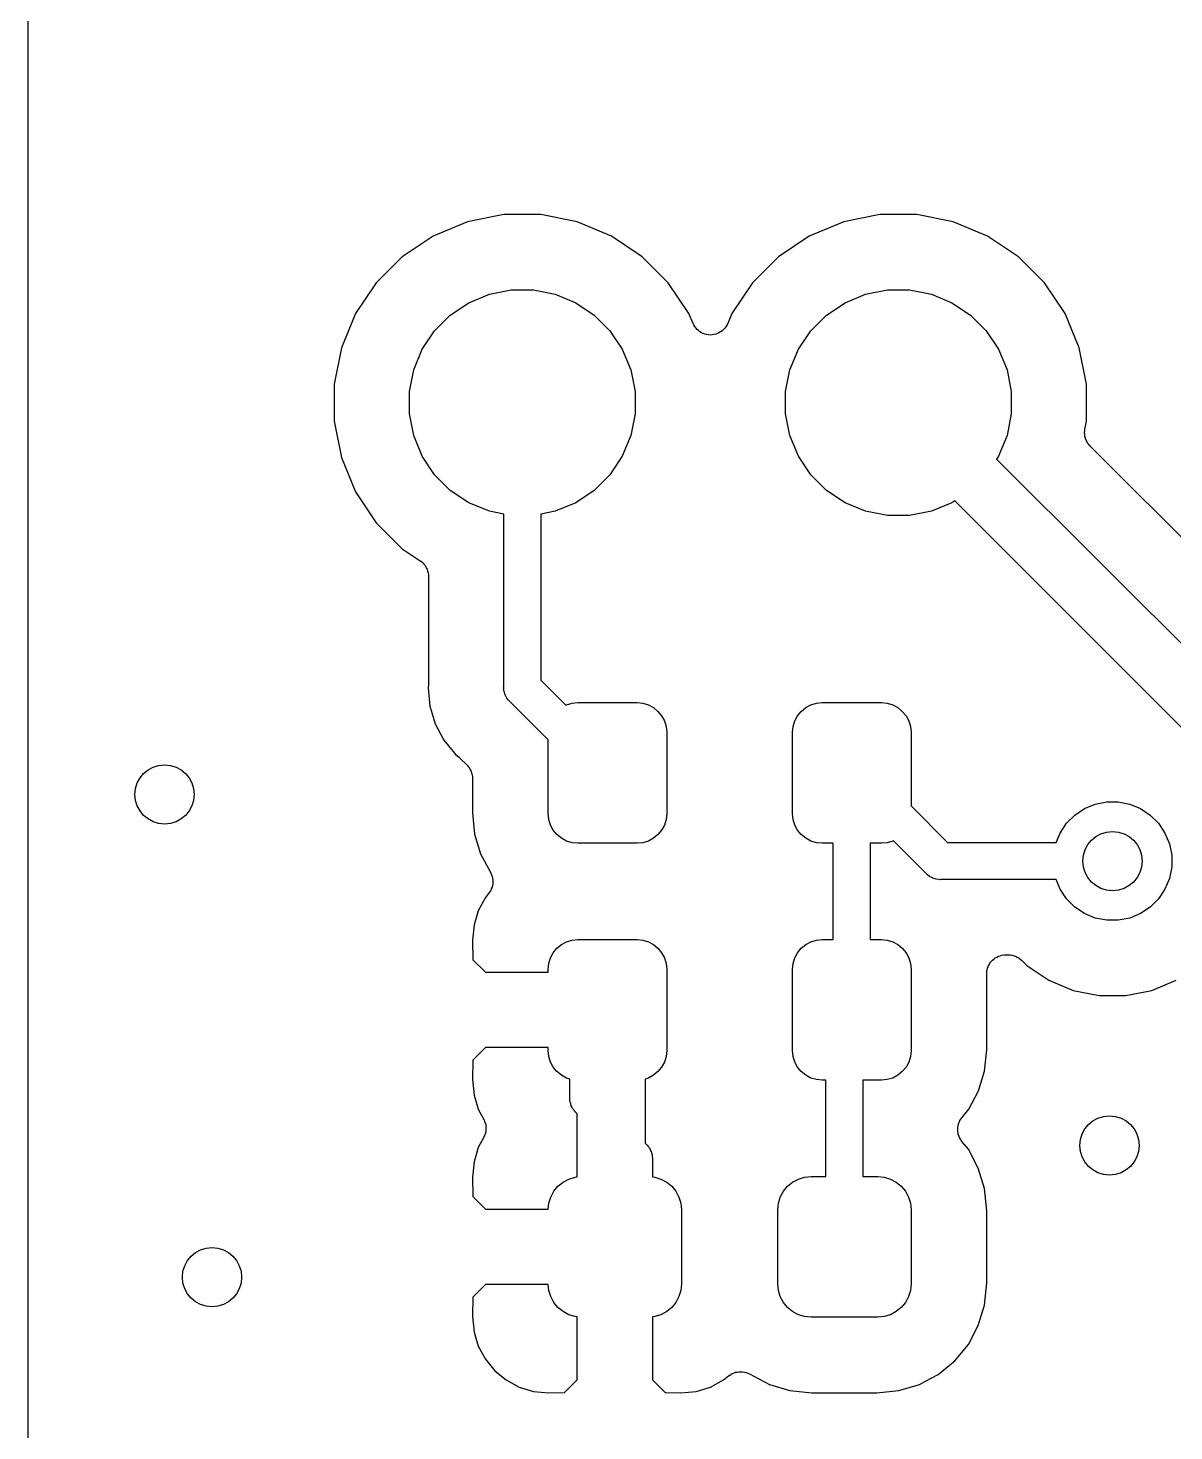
# Model space of a CAD drawing. Extents: x 103 to 213, y -152 to -90.
# Drawn here: x 103.06 to 110.8, y -116.65 to -107.18 of the extents above; entities that cross this region are included whole.
import ezdxf

# ---------------------------------------------------------------- set-up
doc = ezdxf.new("R2010")
doc.units = 0
doc.layers.add('BLACK', color=7, linetype='CONTINUOUS')

msp = doc.modelspace()

# ---------------------------------------------------------------- linework, layer by layer
at = {"layer": 'BLACK', "linetype": 'CONTINUOUS'}
for p, q in [((103.058, -149.984), (103.058, -92.8335)), ((106.27, -108.435), (106.025, -108.484)), ((106.52, -108.435), (106.27, -108.435)), ((106.765, -108.484), (106.52, -108.435)), ((108.81, -108.435), (108.565, -108.484)), ((109.06, -108.435), (108.81, -108.435)), ((109.305, -108.484), (109.06, -108.435)), ((106.025, -108.484), (105.793, -108.58)), ((106.997, -108.58), (106.765, -108.484)), ((108.565, -108.484), (108.333, -108.58)), ((109.537, -108.58), (109.305, -108.484)), ((105.793, -108.58), (105.585, -108.719)), ((107.205, -108.719), (106.997, -108.58)), ((108.333, -108.58), (108.125, -108.719)), ((109.745, -108.719), (109.537, -108.58)), ((105.585, -108.719), (105.409, -108.895)), ((107.381, -108.895), (107.205, -108.719)), ((108.125, -108.719), (107.949, -108.895)), ((109.921, -108.895), (109.745, -108.719)), ((105.409, -108.895), (105.27, -109.103)), ((107.52, -109.103), (107.381, -108.895)), ((107.949, -108.895), (107.81, -109.103)), ((109.982, -108.986), (109.921, -108.895)), ((105.909, -109.113), (106.034, -109.03)), ((106.034, -109.03), (106.173, -108.972)), ((106.173, -108.972), (106.32, -108.943)), ((106.32, -108.943), (106.47, -108.943)), ((106.47, -108.943), (106.617, -108.972)), ((106.617, -108.972), (106.756, -109.03)), ((106.756, -109.03), (106.881, -109.113)), ((108.449, -109.113), (108.574, -109.03)), ((108.574, -109.03), (108.713, -108.972)), ((108.713, -108.972), (108.86, -108.943)), ((108.86, -108.943), (109.01, -108.943)), ((109.01, -108.943), (109.157, -108.972)), ((109.157, -108.972), (109.296, -109.03)), ((109.296, -109.03), (109.421, -109.113)), ((110.06, -109.103), (109.982, -108.986)), ((109.982, -108.986), (109.982, -108.986)), ((105.27, -109.103), (105.174, -109.335)), ((105.803, -109.219), (105.909, -109.113)), ((106.881, -109.113), (106.987, -109.219)), ((107.548, -109.169), (107.52, -109.103)), ((107.81, -109.103), (107.782, -109.169)), ((108.343, -109.219), (108.449, -109.113)), ((109.421, -109.113), (109.527, -109.219)), ((110.156, -109.335), (110.06, -109.103)), ((105.72, -109.344), (105.803, -109.219)), ((106.987, -109.219), (107.07, -109.344)), ((107.553, -109.18), (107.548, -109.169)), ((107.559, -109.191), (107.553, -109.18)), ((107.567, -109.2), (107.559, -109.191)), ((107.559, -109.191), (107.559, -109.191)), ((107.559, -109.191), (107.559, -109.191)), ((107.575, -109.21), (107.567, -109.2)), ((107.584, -109.218), (107.575, -109.21)), ((107.575, -109.21), (107.575, -109.21)), ((107.575, -109.21), (107.575, -109.21)), ((107.594, -109.226), (107.584, -109.218)), ((107.744, -109.219), (107.735, -109.227)), ((107.754, -109.211), (107.744, -109.219)), ((107.762, -109.202), (107.754, -109.211)), ((107.754, -109.211), (107.754, -109.211)), ((107.754, -109.211), (107.754, -109.211)), ((107.77, -109.192), (107.762, -109.202)), ((107.776, -109.182), (107.77, -109.192)), ((107.77, -109.192), (107.77, -109.192)), ((107.77, -109.192), (107.77, -109.192)), ((107.782, -109.171), (107.776, -109.182)), ((107.782, -109.169), (107.782, -109.17)), ((107.782, -109.17), (107.782, -109.17)), ((107.782, -109.17), (107.782, -109.17)), ((107.782, -109.17), (107.782, -109.171)), ((108.26, -109.344), (108.343, -109.219)), ((109.527, -109.219), (109.61, -109.344)), ((107.605, -109.232), (107.594, -109.226)), ((107.594, -109.226), (107.594, -109.226)), ((107.594, -109.226), (107.594, -109.226)), ((107.616, -109.238), (107.605, -109.232)), ((107.628, -109.241), (107.616, -109.238)), ((107.616, -109.238), (107.616, -109.238)), ((107.616, -109.238), (107.616, -109.238)), ((107.639, -109.245), (107.628, -109.241)), ((107.64, -109.245), (107.639, -109.245)), ((107.639, -109.245), (107.639, -109.245)), ((107.652, -109.246), (107.64, -109.245)), ((107.664, -109.248), (107.652, -109.246)), ((107.676, -109.246), (107.664, -109.248)), ((107.664, -109.248), (107.664, -109.247)), ((107.664, -109.247), (107.664, -109.248)), ((107.689, -109.245), (107.676, -109.246)), ((107.701, -109.242), (107.689, -109.245)), ((107.689, -109.245), (107.689, -109.245)), ((107.689, -109.245), (107.689, -109.245)), ((107.712, -109.238), (107.701, -109.242)), ((107.713, -109.238), (107.712, -109.238)), ((107.723, -109.233), (107.713, -109.238)), ((107.713, -109.238), (107.713, -109.238)), ((107.734, -109.227), (107.723, -109.233)), ((107.735, -109.227), (107.734, -109.227)), ((107.735, -109.227), (107.735, -109.227)), ((105.174, -109.335), (105.125, -109.58)), ((105.662, -109.483), (105.72, -109.344)), ((107.07, -109.344), (107.128, -109.483)), ((108.202, -109.483), (108.26, -109.344)), ((109.61, -109.344), (109.668, -109.483)), ((110.205, -109.58), (110.156, -109.335)), ((105.633, -109.63), (105.662, -109.483)), ((107.128, -109.483), (107.157, -109.63)), ((108.173, -109.63), (108.202, -109.483)), ((109.668, -109.483), (109.697, -109.63)), ((105.125, -109.58), (105.125, -109.83)), ((110.205, -109.83), (110.205, -109.58)), ((105.633, -109.78), (105.633, -109.63)), ((107.157, -109.63), (107.157, -109.78)), ((108.173, -109.78), (108.173, -109.63)), ((109.697, -109.63), (109.697, -109.78)), ((105.662, -109.927), (105.633, -109.78)), ((107.157, -109.78), (107.128, -109.927)), ((108.202, -109.927), (108.173, -109.78)), ((109.697, -109.78), (109.668, -109.927)), ((105.125, -109.83), (105.174, -110.075)), ((110.193, -109.895), (110.194, -109.883)), ((110.194, -109.883), (110.205, -109.83)), ((105.72, -110.066), (105.662, -109.927)), ((107.128, -109.927), (107.07, -110.066)), ((108.26, -110.066), (108.202, -109.927)), ((109.668, -109.927), (109.61, -110.066)), ((110.192, -109.907), (110.193, -109.895)), ((110.192, -109.908), (110.192, -109.907)), ((110.192, -109.907), (110.192, -109.907)), ((110.193, -109.92), (110.192, -109.908)), ((110.194, -109.931), (110.193, -109.92)), ((110.194, -109.932), (110.194, -109.931)), ((110.194, -109.933), (110.194, -109.932)), ((110.198, -109.944), (110.194, -109.933)), ((110.201, -109.955), (110.198, -109.944)), ((110.201, -109.956), (110.201, -109.955)), ((110.202, -109.956), (110.201, -109.956)), ((110.207, -109.967), (110.202, -109.956)), ((110.212, -109.977), (110.207, -109.967)), ((110.213, -109.978), (110.212, -109.977)), ((110.221, -109.987), (110.213, -109.978)), ((110.213, -109.978), (110.213, -109.978)), ((105.174, -110.075), (105.27, -110.307)), ((105.803, -110.191), (105.72, -110.066)), ((107.07, -110.066), (106.987, -110.191)), ((108.343, -110.191), (108.26, -110.066)), ((109.61, -110.066), (109.598, -110.085)), ((110.228, -109.997), (110.221, -109.987)), ((110.229, -109.997), (110.228, -109.997)), ((110.229, -109.998), (110.229, -109.997)), ((113.251, -113.019), (110.229, -109.998)), ((110.229, -109.998), (110.229, -109.998)), ((110.229, -109.998), (110.229, -109.998)), ((109.598, -110.085), (113.075, -113.562)), ((105.909, -110.297), (105.803, -110.191)), ((106.987, -110.191), (106.881, -110.297)), ((108.449, -110.297), (108.343, -110.191)), ((105.27, -110.307), (105.409, -110.515)), ((106.034, -110.38), (105.909, -110.297)), ((106.881, -110.297), (106.756, -110.38)), ((108.574, -110.38), (108.449, -110.297)), ((106.173, -110.438), (106.034, -110.38)), ((106.27, -110.457), (106.173, -110.438)), ((106.617, -110.438), (106.52, -110.457)), ((106.756, -110.38), (106.617, -110.438)), ((108.713, -110.438), (108.574, -110.38)), ((108.86, -110.467), (108.713, -110.438)), ((109.157, -110.438), (109.01, -110.467)), ((109.296, -110.38), (109.157, -110.438)), ((109.315, -110.368), (109.296, -110.38)), ((112.68, -113.733), (109.315, -110.368)), ((105.409, -110.515), (105.585, -110.691)), ((106.27, -111.624), (106.27, -110.457)), ((106.52, -110.457), (106.52, -111.578)), ((109.01, -110.467), (108.86, -110.467)), ((105.585, -110.691), (105.706, -110.772)), ((105.706, -110.772), (105.706, -110.772)), ((105.706, -110.772), (105.706, -110.772)), ((105.706, -110.772), (105.706, -110.772)), ((105.706, -110.772), (105.707, -110.773)), ((105.707, -110.773), (105.716, -110.78)), ((105.716, -110.78), (105.725, -110.788)), ((105.725, -110.788), (105.726, -110.788)), ((105.726, -110.788), (105.726, -110.789)), ((105.726, -110.789), (105.733, -110.798)), ((105.733, -110.798), (105.741, -110.807)), ((105.741, -110.807), (105.741, -110.808)), ((105.741, -110.808), (105.741, -110.808)), ((105.741, -110.808), (105.747, -110.819)), ((105.747, -110.819), (105.752, -110.829)), ((105.752, -110.829), (105.753, -110.83)), ((105.753, -110.83), (105.753, -110.83)), ((105.753, -110.83), (105.756, -110.841)), ((105.756, -110.841), (105.76, -110.853)), ((105.76, -110.853), (105.76, -110.853)), ((105.76, -110.853), (105.76, -110.854)), ((105.76, -110.854), (105.761, -110.866)), ((105.761, -110.866), (105.762, -110.877)), ((105.762, -110.877), (105.762, -111.593)), ((106.52, -111.578), (106.689, -111.747)), ((105.761, -111.605), (105.759, -111.63)), ((105.759, -111.63), (105.761, -111.655)), ((105.762, -111.594), (105.761, -111.6)), ((105.761, -111.6), (105.761, -111.605)), ((105.761, -111.655), (105.771, -111.754)), ((105.762, -111.593), (105.762, -111.594)), ((106.269, -111.63), (106.27, -111.624)), ((106.27, -111.636), (106.269, -111.63)), ((106.271, -111.645), (106.27, -111.636)), ((106.272, -111.655), (106.271, -111.645)), ((106.279, -111.678), (106.272, -111.655)), ((106.291, -111.7), (106.279, -111.678)), ((105.771, -111.754), (105.773, -111.761)), ((105.773, -111.761), (105.773, -111.761)), ((105.773, -111.761), (105.807, -111.873)), ((106.302, -111.713), (106.291, -111.7)), ((106.306, -111.719), (106.302, -111.713)), ((106.311, -111.723), (106.306, -111.719)), ((106.57, -111.982), (106.311, -111.723)), ((106.689, -111.747), (106.693, -111.745)), ((106.693, -111.745), (106.731, -111.734)), ((106.731, -111.734), (106.77, -111.73)), ((106.77, -111.73), (107.17, -111.73)), ((107.17, -111.73), (107.209, -111.734)), ((107.209, -111.734), (107.247, -111.745)), ((107.247, -111.745), (107.281, -111.764)), ((107.281, -111.764), (107.311, -111.789)), ((108.279, -111.789), (108.309, -111.764)), ((108.309, -111.764), (108.343, -111.745)), ((108.343, -111.745), (108.381, -111.734)), ((108.381, -111.734), (108.42, -111.73)), ((108.42, -111.73), (108.82, -111.73)), ((108.82, -111.73), (108.859, -111.734)), ((108.859, -111.734), (108.897, -111.745)), ((108.897, -111.745), (108.931, -111.764)), ((108.931, -111.764), (108.961, -111.789)), ((105.807, -111.873), (105.866, -111.983)), ((107.311, -111.789), (107.336, -111.819)), ((107.336, -111.819), (107.355, -111.853)), ((107.355, -111.853), (107.366, -111.891)), ((108.224, -111.891), (108.235, -111.853)), ((108.235, -111.853), (108.254, -111.819)), ((108.254, -111.819), (108.279, -111.789)), ((108.961, -111.789), (108.986, -111.819)), ((108.986, -111.819), (109.005, -111.853)), ((109.005, -111.853), (109.016, -111.891)), ((107.366, -111.891), (107.37, -111.93)), ((107.37, -111.93), (107.37, -112.48)), ((108.22, -111.93), (108.224, -111.891)), ((108.22, -112.48), (108.22, -111.93)), ((109.016, -111.891), (109.02, -111.93)), ((109.02, -111.93), (109.02, -112.428)), ((105.866, -111.983), (105.928, -112.059)), ((105.928, -112.059), (105.928, -112.059)), ((105.928, -112.059), (105.945, -112.08)), ((106.57, -112.48), (106.57, -111.982)), ((105.945, -112.08), (105.965, -112.096)), ((105.965, -112.096), (105.966, -112.097)), ((105.966, -112.097), (105.97, -112.101)), ((105.97, -112.101), (105.974, -112.104)), ((105.974, -112.104), (106.022, -112.152)), ((106.022, -112.152), (106.022, -112.152)), ((106.022, -112.152), (106.022, -112.152)), ((106.022, -112.152), (106.022, -112.152)), ((106.022, -112.152), (106.023, -112.153)), ((106.023, -112.153), (106.03, -112.162)), ((106.03, -112.162), (106.038, -112.171)), ((106.038, -112.171), (106.038, -112.172)), ((106.038, -112.172), (106.038, -112.173)), ((106.038, -112.173), (106.044, -112.183)), ((106.044, -112.183), (106.049, -112.193)), ((106.049, -112.193), (106.05, -112.194)), ((106.05, -112.194), (106.05, -112.195)), ((106.05, -112.195), (106.053, -112.206)), ((106.053, -112.206), (106.057, -112.217)), ((106.057, -112.217), (106.057, -112.218)), ((106.057, -112.218), (106.057, -112.218)), ((106.057, -112.218), (106.058, -112.23)), ((106.058, -112.23), (106.059, -112.242)), ((106.059, -112.242), (106.059, -112.474)), ((109.02, -112.428), (109.267, -112.675)), ((110.191, -112.446), (110.263, -112.415)), ((110.263, -112.415), (110.341, -112.4)), ((110.341, -112.4), (110.419, -112.4)), ((110.419, -112.4), (110.497, -112.415)), ((110.497, -112.415), (110.569, -112.446)), ((106.059, -112.474), (106.073, -112.619)), ((106.574, -112.519), (106.57, -112.48)), ((106.585, -112.557), (106.574, -112.519)), ((107.366, -112.519), (107.355, -112.557)), ((107.37, -112.48), (107.366, -112.519)), ((108.224, -112.519), (108.22, -112.48)), ((108.235, -112.557), (108.224, -112.519)), ((110.069, -112.545), (110.125, -112.489)), ((110.125, -112.489), (110.191, -112.446)), ((110.569, -112.446), (110.635, -112.489)), ((110.635, -112.489), (110.691, -112.545)), ((106.073, -112.619), (106.114, -112.752)), ((106.604, -112.591), (106.585, -112.557)), ((106.629, -112.621), (106.604, -112.591)), ((106.659, -112.646), (106.629, -112.621)), ((107.311, -112.621), (107.281, -112.646)), ((107.336, -112.591), (107.311, -112.621)), ((107.355, -112.557), (107.336, -112.591)), ((108.254, -112.591), (108.235, -112.557)), ((108.279, -112.621), (108.254, -112.591)), ((108.309, -112.646), (108.279, -112.621)), ((109.999, -112.675), (110.026, -112.611)), ((110.026, -112.611), (110.069, -112.545)), ((110.691, -112.545), (110.734, -112.611)), ((110.734, -112.611), (110.765, -112.683)), ((106.693, -112.665), (106.659, -112.646)), ((106.731, -112.676), (106.693, -112.665)), ((106.77, -112.68), (106.731, -112.676)), ((107.17, -112.68), (106.77, -112.68)), ((107.209, -112.676), (107.17, -112.68)), ((107.247, -112.665), (107.209, -112.676)), ((107.281, -112.646), (107.247, -112.665)), ((108.343, -112.665), (108.309, -112.646)), ((108.381, -112.676), (108.343, -112.665)), ((108.42, -112.68), (108.381, -112.676)), ((108.495, -112.68), (108.42, -112.68)), ((108.495, -113.33), (108.495, -112.68)), ((108.82, -112.68), (108.745, -112.68)), ((108.745, -112.68), (108.745, -113.33)), ((108.859, -112.676), (108.82, -112.68)), ((108.897, -112.665), (108.859, -112.676)), ((108.901, -112.663), (108.897, -112.665)), ((109.122, -112.884), (108.901, -112.663)), ((109.267, -112.675), (109.999, -112.675)), ((110.765, -112.683), (110.78, -112.761)), ((106.114, -112.752), (106.182, -112.879)), ((110.78, -112.761), (110.78, -112.839)), ((106.182, -112.879), (106.182, -112.88)), ((106.182, -112.88), (106.182, -112.88)), ((106.182, -112.88), (106.182, -112.88)), ((106.182, -112.88), (106.182, -112.881)), ((106.182, -112.881), (106.187, -112.892)), ((106.187, -112.892), (106.191, -112.903)), ((106.191, -112.903), (106.191, -112.903)), ((106.191, -112.903), (106.192, -112.904)), ((106.192, -112.904), (106.194, -112.915)), ((106.194, -112.915), (106.196, -112.927)), ((109.126, -112.889), (109.122, -112.884)), ((109.131, -112.893), (109.126, -112.889)), ((109.145, -112.904), (109.131, -112.893)), ((109.131, -112.893), (109.131, -112.893)), ((109.164, -112.914), (109.145, -112.904)), ((109.167, -112.916), (109.164, -112.914)), ((109.19, -112.923), (109.167, -112.916)), ((110.765, -112.917), (110.734, -112.989)), ((110.78, -112.839), (110.765, -112.917)), ((106.174, -113.01), (106.168, -113.019)), ((106.181, -113), (106.174, -113.01)), ((106.182, -112.999), (106.181, -112.999)), ((106.181, -112.999), (106.181, -113)), ((106.186, -112.988), (106.182, -112.999)), ((106.191, -112.977), (106.186, -112.988)), ((106.193, -112.964), (106.191, -112.976)), ((106.191, -112.976), (106.191, -112.976)), ((106.191, -112.976), (106.191, -112.977)), ((106.196, -112.953), (106.193, -112.964)), ((106.196, -112.927), (106.196, -112.927)), ((106.196, -112.927), (106.196, -112.928)), ((106.196, -112.928), (106.196, -112.94)), ((106.196, -112.94), (106.196, -112.952)), ((106.196, -112.952), (106.196, -112.952)), ((106.196, -112.952), (106.196, -112.953)), ((109.209, -112.925), (109.19, -112.923)), ((109.215, -112.926), (109.209, -112.925)), ((109.209, -112.925), (109.209, -112.925)), ((109.221, -112.925), (109.215, -112.926)), ((109.999, -112.925), (109.221, -112.925)), ((110.026, -112.989), (109.999, -112.925)), ((110.069, -113.055), (110.026, -112.989)), ((110.734, -112.989), (110.691, -113.055)), ((106.146, -113.046), (106.098, -113.135)), ((106.168, -113.019), (106.146, -113.046)), ((110.125, -113.111), (110.069, -113.055)), ((110.691, -113.055), (110.635, -113.111)), ((106.098, -113.135), (106.069, -113.23)), ((110.191, -113.154), (110.125, -113.111)), ((110.263, -113.185), (110.191, -113.154)), ((110.341, -113.2), (110.263, -113.185)), ((110.419, -113.2), (110.341, -113.2)), ((110.497, -113.185), (110.419, -113.2)), ((110.569, -113.154), (110.497, -113.185)), ((110.635, -113.111), (110.569, -113.154)), ((106.069, -113.23), (106.059, -113.335)), ((106.059, -113.335), (106.061, -113.466)), ((106.604, -113.419), (106.629, -113.389)), ((106.629, -113.389), (106.659, -113.364)), ((106.659, -113.364), (106.693, -113.345)), ((106.693, -113.345), (106.731, -113.334)), ((106.731, -113.334), (106.77, -113.33)), ((106.77, -113.33), (107.17, -113.33)), ((107.17, -113.33), (107.209, -113.334)), ((107.209, -113.334), (107.247, -113.345)), ((107.247, -113.345), (107.281, -113.364)), ((107.281, -113.364), (107.311, -113.389)), ((107.311, -113.389), (107.336, -113.419)), ((108.254, -113.419), (108.279, -113.389)), ((108.279, -113.389), (108.309, -113.364)), ((108.309, -113.364), (108.343, -113.345)), ((108.343, -113.345), (108.381, -113.334)), ((108.381, -113.334), (108.42, -113.33)), ((108.42, -113.33), (108.495, -113.33)), ((108.745, -113.33), (108.82, -113.33)), ((108.82, -113.33), (108.859, -113.334)), ((108.859, -113.334), (108.897, -113.345)), ((108.897, -113.345), (108.931, -113.364)), ((108.931, -113.364), (108.961, -113.389)), ((108.961, -113.389), (108.986, -113.419)), ((106.061, -113.466), (106.146, -113.551)), ((106.574, -113.491), (106.585, -113.453)), ((106.585, -113.453), (106.604, -113.419)), ((107.336, -113.419), (107.355, -113.453)), ((107.355, -113.453), (107.366, -113.491)), ((108.224, -113.491), (108.235, -113.453)), ((108.235, -113.453), (108.254, -113.419)), ((108.986, -113.419), (109.005, -113.453)), ((109.005, -113.453), (109.016, -113.491)), ((109.553, -113.488), (109.561, -113.479)), ((109.561, -113.479), (109.569, -113.47)), ((109.569, -113.469), (109.579, -113.462)), ((109.569, -113.47), (109.569, -113.469)), ((109.569, -113.47), (109.569, -113.47)), ((109.579, -113.462), (109.588, -113.454)), ((109.588, -113.454), (109.588, -113.454)), ((109.588, -113.454), (109.589, -113.454)), ((109.589, -113.454), (109.599, -113.448)), ((109.599, -113.448), (109.61, -113.443)), ((109.61, -113.442), (109.622, -113.439)), ((109.61, -113.443), (109.61, -113.442)), ((109.61, -113.442), (109.61, -113.442)), ((109.622, -113.439), (109.633, -113.435)), ((109.633, -113.435), (109.634, -113.435)), ((109.634, -113.435), (109.646, -113.434)), ((109.634, -113.435), (109.634, -113.435)), ((109.646, -113.434), (109.658, -113.433)), ((109.658, -113.433), (109.676, -113.433)), ((109.676, -113.433), (109.677, -113.433)), ((109.677, -113.433), (109.677, -113.433)), ((109.677, -113.433), (109.677, -113.433)), ((109.677, -113.433), (109.678, -113.433)), ((109.678, -113.433), (109.69, -113.434)), ((109.69, -113.434), (109.701, -113.436)), ((109.701, -113.436), (109.702, -113.436)), ((109.702, -113.436), (109.703, -113.436)), ((109.703, -113.436), (109.714, -113.439)), ((109.714, -113.439), (109.725, -113.443)), ((109.725, -113.443), (109.726, -113.443)), ((109.726, -113.443), (109.726, -113.443)), ((109.726, -113.443), (109.737, -113.449)), ((109.737, -113.449), (109.747, -113.454)), ((109.747, -113.454), (109.747, -113.455)), ((109.747, -113.455), (109.748, -113.455)), ((109.748, -113.455), (109.757, -113.463)), ((109.757, -113.463), (109.766, -113.47)), ((109.766, -113.47), (109.801, -113.505)), ((106.146, -113.551), (106.57, -113.551)), ((106.57, -113.53), (106.574, -113.491)), ((106.57, -113.551), (106.57, -113.53)), ((107.366, -113.491), (107.37, -113.53)), ((107.37, -113.53), (107.37, -114.08)), ((108.22, -113.53), (108.224, -113.491)), ((108.22, -114.08), (108.22, -113.53)), ((109.016, -113.491), (109.02, -113.53)), ((109.02, -113.53), (109.02, -114.08)), ((109.531, -113.558), (109.532, -113.546)), ((109.531, -113.559), (109.531, -113.558)), ((109.531, -113.56), (109.531, -113.559)), ((109.531, -113.559), (109.531, -113.559)), ((109.531, -113.559), (109.531, -113.559)), ((109.531, -114.074), (109.531, -113.56)), ((109.532, -113.546), (109.534, -113.534)), ((109.534, -113.534), (109.537, -113.522)), ((109.534, -113.534), (109.534, -113.534)), ((109.534, -113.534), (109.534, -113.534)), ((109.537, -113.522), (109.541, -113.511)), ((109.541, -113.51), (109.547, -113.5)), ((109.541, -113.511), (109.541, -113.51)), ((109.541, -113.51), (109.541, -113.51)), ((109.547, -113.5), (109.553, -113.489)), ((109.553, -113.489), (109.553, -113.488)), ((109.553, -113.489), (109.553, -113.489)), ((109.801, -113.505), (109.95, -113.605)), ((109.95, -113.605), (110.115, -113.673)), ((110.115, -113.673), (110.291, -113.708)), ((110.469, -113.708), (110.645, -113.673)), ((110.645, -113.673), (110.81, -113.605)), ((110.291, -113.708), (110.469, -113.708)), ((106.061, -114.144), (106.059, -114.275)), ((106.146, -114.059), (106.061, -114.144)), ((106.57, -114.059), (106.146, -114.059)), ((106.57, -114.08), (106.57, -114.059)), ((106.574, -114.119), (106.57, -114.08)), ((106.585, -114.157), (106.574, -114.119)), ((107.366, -114.119), (107.355, -114.157)), ((107.37, -114.08), (107.366, -114.119)), ((108.224, -114.119), (108.22, -114.08)), ((108.235, -114.157), (108.224, -114.119)), ((109.016, -114.119), (109.005, -114.157)), ((109.02, -114.08), (109.016, -114.119)), ((109.517, -114.219), (109.531, -114.074)), ((106.604, -114.191), (106.585, -114.157)), ((106.629, -114.221), (106.604, -114.191)), ((106.659, -114.246), (106.629, -114.221)), ((107.311, -114.221), (107.281, -114.246)), ((107.336, -114.191), (107.311, -114.221)), ((107.355, -114.157), (107.336, -114.191)), ((108.254, -114.191), (108.235, -114.157)), ((108.279, -114.221), (108.254, -114.191)), ((108.309, -114.246), (108.279, -114.221)), ((108.961, -114.221), (108.931, -114.246)), ((108.986, -114.191), (108.961, -114.221)), ((109.005, -114.157), (108.986, -114.191)), ((109.476, -114.352), (109.517, -114.219)), ((106.059, -114.275), (106.069, -114.38)), ((106.693, -114.265), (106.659, -114.246)), ((106.716, -114.272), (106.693, -114.265)), ((106.716, -114.404), (106.716, -114.272)), ((107.247, -114.265), (107.224, -114.272)), ((107.224, -114.272), (107.224, -114.704)), ((107.281, -114.246), (107.247, -114.265)), ((108.343, -114.265), (108.309, -114.246)), ((108.381, -114.276), (108.343, -114.265)), ((108.42, -114.28), (108.381, -114.276)), ((108.445, -114.28), (108.42, -114.28)), ((108.445, -114.93), (108.445, -114.28)), ((108.82, -114.28), (108.695, -114.28)), ((108.695, -114.28), (108.695, -114.93)), ((108.859, -114.276), (108.82, -114.28)), ((108.897, -114.265), (108.859, -114.276)), ((108.931, -114.246), (108.897, -114.265)), ((106.069, -114.38), (106.098, -114.475)), ((106.717, -114.415), (106.716, -114.404)), ((106.718, -114.427), (106.717, -114.415)), ((106.718, -114.428), (106.718, -114.427)), ((106.722, -114.44), (106.718, -114.428)), ((106.718, -114.428), (106.718, -114.428)), ((109.411, -114.475), (109.476, -114.352)), ((106.098, -114.475), (106.136, -114.545)), ((106.725, -114.451), (106.722, -114.44)), ((106.725, -114.452), (106.725, -114.451)), ((106.726, -114.452), (106.725, -114.452)), ((106.731, -114.463), (106.726, -114.452)), ((106.736, -114.473), (106.731, -114.463)), ((106.737, -114.473), (106.736, -114.473)), ((106.737, -114.474), (106.737, -114.473)), ((106.745, -114.483), (106.737, -114.474)), ((106.752, -114.492), (106.745, -114.483)), ((106.753, -114.493), (106.752, -114.492)), ((106.753, -114.494), (106.753, -114.493)), ((106.753, -114.493), (106.753, -114.493)), ((106.753, -114.493), (106.753, -114.493)), ((106.766, -114.506), (106.753, -114.494)), ((106.766, -114.933), (106.766, -114.506)), ((109.363, -114.533), (109.411, -114.475)), ((106.136, -114.545), (106.136, -114.546)), ((106.136, -114.546), (106.136, -114.546)), ((106.136, -114.546), (106.136, -114.546)), ((106.136, -114.546), (106.137, -114.547)), ((106.137, -114.547), (106.141, -114.558)), ((106.141, -114.558), (106.145, -114.569)), ((106.145, -114.569), (106.145, -114.569)), ((106.145, -114.569), (106.146, -114.57)), ((106.146, -114.57), (106.148, -114.581)), ((106.148, -114.581), (106.15, -114.593)), ((106.15, -114.619), (106.148, -114.63)), ((106.15, -114.593), (106.15, -114.593)), ((106.15, -114.593), (106.15, -114.594)), ((106.15, -114.594), (106.15, -114.606)), ((106.15, -114.606), (106.15, -114.618)), ((106.15, -114.618), (106.15, -114.618)), ((106.15, -114.618), (106.15, -114.619)), ((109.335, -114.599), (109.338, -114.588)), ((109.335, -114.6), (109.335, -114.599)), ((109.335, -114.612), (109.335, -114.6)), ((109.335, -114.6), (109.335, -114.6)), ((109.335, -114.624), (109.335, -114.612)), ((109.338, -114.588), (109.34, -114.576)), ((109.34, -114.575), (109.345, -114.564)), ((109.34, -114.576), (109.34, -114.575)), ((109.34, -114.576), (109.34, -114.576)), ((109.345, -114.564), (109.349, -114.553)), ((109.349, -114.553), (109.35, -114.553)), ((109.35, -114.552), (109.357, -114.542)), ((109.35, -114.553), (109.35, -114.552)), ((109.357, -114.542), (109.363, -114.533)), ((106.136, -114.665), (106.098, -114.735)), ((106.14, -114.654), (106.136, -114.665)), ((106.145, -114.643), (106.14, -114.654)), ((106.148, -114.63), (106.145, -114.642)), ((106.145, -114.642), (106.145, -114.643)), ((106.145, -114.643), (106.145, -114.643)), ((107.224, -114.704), (107.237, -114.716)), ((107.237, -114.716), (107.237, -114.717)), ((107.237, -114.717), (107.237, -114.717)), ((107.237, -114.717), (107.237, -114.717)), ((107.237, -114.717), (107.238, -114.718)), ((107.238, -114.718), (107.245, -114.727)), ((109.335, -114.625), (109.335, -114.624)), ((109.337, -114.637), (109.335, -114.625)), ((109.335, -114.625), (109.335, -114.625)), ((109.339, -114.649), (109.337, -114.637)), ((109.34, -114.649), (109.339, -114.649)), ((109.344, -114.66), (109.34, -114.649)), ((109.34, -114.649), (109.34, -114.649)), ((109.349, -114.672), (109.344, -114.66)), ((109.356, -114.682), (109.349, -114.672)), ((109.349, -114.672), (109.349, -114.672)), ((109.349, -114.672), (109.349, -114.672)), ((109.362, -114.692), (109.356, -114.682)), ((109.363, -114.693), (109.362, -114.692)), ((109.363, -114.694), (109.363, -114.693)), ((109.363, -114.693), (109.363, -114.693)), ((109.363, -114.693), (109.363, -114.693)), ((109.407, -114.746), (109.363, -114.694)), ((106.098, -114.735), (106.069, -114.83)), ((107.245, -114.727), (107.253, -114.736)), ((107.253, -114.736), (107.253, -114.737)), ((107.253, -114.737), (107.254, -114.737)), ((107.254, -114.737), (107.259, -114.748)), ((107.259, -114.748), (107.264, -114.758)), ((107.264, -114.758), (107.265, -114.758)), ((107.265, -114.758), (107.265, -114.759)), ((107.265, -114.759), (107.268, -114.77)), ((107.268, -114.77), (107.272, -114.782)), ((107.272, -114.782), (107.272, -114.782)), ((107.272, -114.782), (107.272, -114.783)), ((107.272, -114.783), (107.273, -114.795)), ((107.273, -114.795), (107.274, -114.806)), ((107.274, -114.806), (107.274, -114.933)), ((109.474, -114.874), (109.407, -114.746)), ((106.069, -114.83), (106.059, -114.935)), ((109.516, -115.012), (109.474, -114.874)), ((106.059, -114.935), (106.061, -115.066)), ((106.608, -115.03), (106.636, -114.996)), ((106.636, -114.996), (106.67, -114.968)), ((106.67, -114.968), (106.709, -114.947)), ((106.709, -114.947), (106.751, -114.934)), ((106.751, -114.934), (106.766, -114.933)), ((107.274, -114.933), (107.289, -114.934)), ((107.289, -114.934), (107.331, -114.947)), ((107.331, -114.947), (107.37, -114.968)), ((107.37, -114.968), (107.404, -114.996)), ((107.404, -114.996), (107.432, -115.03)), ((108.158, -115.03), (108.186, -114.996)), ((108.186, -114.996), (108.22, -114.968)), ((108.22, -114.968), (108.259, -114.947)), ((108.259, -114.947), (108.301, -114.934)), ((108.301, -114.934), (108.345, -114.93)), ((108.345, -114.93), (108.445, -114.93)), ((108.695, -114.93), (108.795, -114.93)), ((108.795, -114.93), (108.839, -114.934)), ((108.839, -114.934), (108.881, -114.947)), ((108.881, -114.947), (108.92, -114.968)), ((108.92, -114.968), (108.954, -114.996)), ((108.954, -114.996), (108.982, -115.03)), ((106.061, -115.066), (106.146, -115.151)), ((106.574, -115.111), (106.587, -115.069)), ((106.587, -115.069), (106.608, -115.03)), ((107.432, -115.03), (107.453, -115.069)), ((107.453, -115.069), (107.466, -115.111)), ((108.124, -115.111), (108.137, -115.069)), ((108.137, -115.069), (108.158, -115.03)), ((108.982, -115.03), (109.003, -115.069)), ((109.003, -115.069), (109.016, -115.111)), ((109.531, -115.161), (109.516, -115.012)), ((106.146, -115.151), (106.57, -115.151)), ((106.57, -115.151), (106.574, -115.111)), ((107.466, -115.111), (107.47, -115.155)), ((107.47, -115.155), (107.47, -115.655)), ((108.12, -115.155), (108.124, -115.111)), ((108.12, -115.655), (108.12, -115.155)), ((109.016, -115.111), (109.02, -115.155)), ((109.02, -115.155), (109.02, -115.655)), ((109.531, -115.649), (109.531, -115.161)), ((106.146, -115.659), (106.061, -115.744)), ((106.57, -115.659), (106.146, -115.659)), ((106.574, -115.699), (106.57, -115.659)), ((107.47, -115.655), (107.466, -115.699)), ((108.124, -115.699), (108.12, -115.655)), ((109.02, -115.655), (109.016, -115.699)), ((109.516, -115.798), (109.531, -115.649)), ((106.061, -115.744), (106.059, -115.875)), ((106.587, -115.741), (106.574, -115.699)), ((106.608, -115.78), (106.587, -115.741)), ((107.453, -115.741), (107.432, -115.78)), ((107.466, -115.699), (107.453, -115.741)), ((108.137, -115.741), (108.124, -115.699)), ((108.158, -115.78), (108.137, -115.741)), ((109.003, -115.741), (108.982, -115.78)), ((109.016, -115.699), (109.003, -115.741)), ((106.636, -115.814), (106.608, -115.78)), ((106.67, -115.842), (106.636, -115.814)), ((106.709, -115.863), (106.67, -115.842)), ((107.37, -115.842), (107.331, -115.863)), ((107.404, -115.814), (107.37, -115.842)), ((107.432, -115.78), (107.404, -115.814)), ((108.186, -115.814), (108.158, -115.78)), ((108.22, -115.842), (108.186, -115.814)), ((108.259, -115.863), (108.22, -115.842)), ((108.92, -115.842), (108.881, -115.863)), ((108.954, -115.814), (108.92, -115.842)), ((108.982, -115.78), (108.954, -115.814)), ((109.474, -115.936), (109.516, -115.798)), ((106.059, -115.875), (106.069, -115.98)), ((106.751, -115.876), (106.709, -115.863)), ((106.766, -115.877), (106.751, -115.876)), ((106.766, -116.304), (106.766, -115.877)), ((107.289, -115.876), (107.274, -115.877)), ((107.274, -115.877), (107.274, -116.304)), ((107.331, -115.863), (107.289, -115.876)), ((108.301, -115.876), (108.259, -115.863)), ((108.345, -115.88), (108.301, -115.876)), ((108.795, -115.88), (108.345, -115.88)), ((108.839, -115.876), (108.795, -115.88)), ((108.881, -115.863), (108.839, -115.876)), ((109.407, -116.064), (109.474, -115.936)), ((106.069, -115.98), (106.098, -116.075)), ((106.098, -116.075), (106.146, -116.164)), ((109.315, -116.175), (109.407, -116.064)), ((106.146, -116.164), (106.209, -116.241)), ((109.204, -116.267), (109.315, -116.175)), ((106.209, -116.241), (106.286, -116.304)), ((106.286, -116.304), (106.375, -116.352)), ((106.681, -116.389), (106.766, -116.304)), ((107.274, -116.304), (107.359, -116.389)), ((107.665, -116.352), (107.754, -116.304)), ((107.754, -116.304), (107.788, -116.276)), ((107.788, -116.276), (107.789, -116.276)), ((107.789, -116.275), (107.799, -116.269)), ((107.789, -116.276), (107.789, -116.275)), ((107.789, -116.276), (107.789, -116.276)), ((107.789, -116.276), (107.789, -116.276)), ((107.799, -116.269), (107.809, -116.262)), ((107.809, -116.262), (107.81, -116.262)), ((107.81, -116.262), (107.821, -116.257)), ((107.81, -116.262), (107.81, -116.262)), ((107.821, -116.257), (107.832, -116.253)), ((107.832, -116.253), (107.833, -116.253)), ((107.833, -116.252), (107.845, -116.25)), ((107.833, -116.253), (107.833, -116.252)), ((107.845, -116.25), (107.857, -116.248)), ((107.857, -116.248), (107.857, -116.248)), ((107.857, -116.248), (107.858, -116.248)), ((107.858, -116.248), (107.869, -116.248)), ((107.869, -116.248), (107.881, -116.248)), ((107.881, -116.248), (107.882, -116.248)), ((107.882, -116.248), (107.882, -116.248)), ((107.882, -116.248), (107.894, -116.25)), ((107.894, -116.25), (107.906, -116.253)), ((107.906, -116.253), (107.906, -116.253)), ((107.906, -116.253), (107.907, -116.253)), ((107.907, -116.253), (107.918, -116.258)), ((107.918, -116.258), (107.929, -116.262)), ((107.929, -116.262), (108.064, -116.334)), ((109.076, -116.334), (109.117, -116.313)), ((109.117, -116.313), (109.204, -116.267)), ((109.117, -116.313), (109.117, -116.313)), ((106.375, -116.352), (106.47, -116.381)), ((106.47, -116.381), (106.575, -116.391)), ((106.575, -116.391), (106.681, -116.389)), ((107.359, -116.389), (107.465, -116.391)), ((107.465, -116.391), (107.57, -116.381)), ((107.57, -116.381), (107.665, -116.352)), ((108.064, -116.334), (108.202, -116.376)), ((108.202, -116.376), (108.351, -116.391)), ((108.351, -116.391), (108.789, -116.391)), ((108.789, -116.391), (108.938, -116.376)), ((108.938, -116.376), (109.076, -116.334))]:
    msp.add_line(p, q, dxfattribs=at)
at = {"layer": 'BLACK'}
for centre in [(103.98, -112.35), (110.38, -112.8), (110.36, -114.72), (104.3, -115.61)]:
    msp.add_circle(centre, 0.2, dxfattribs=at)

doc.saveas('drawing.dxf')
